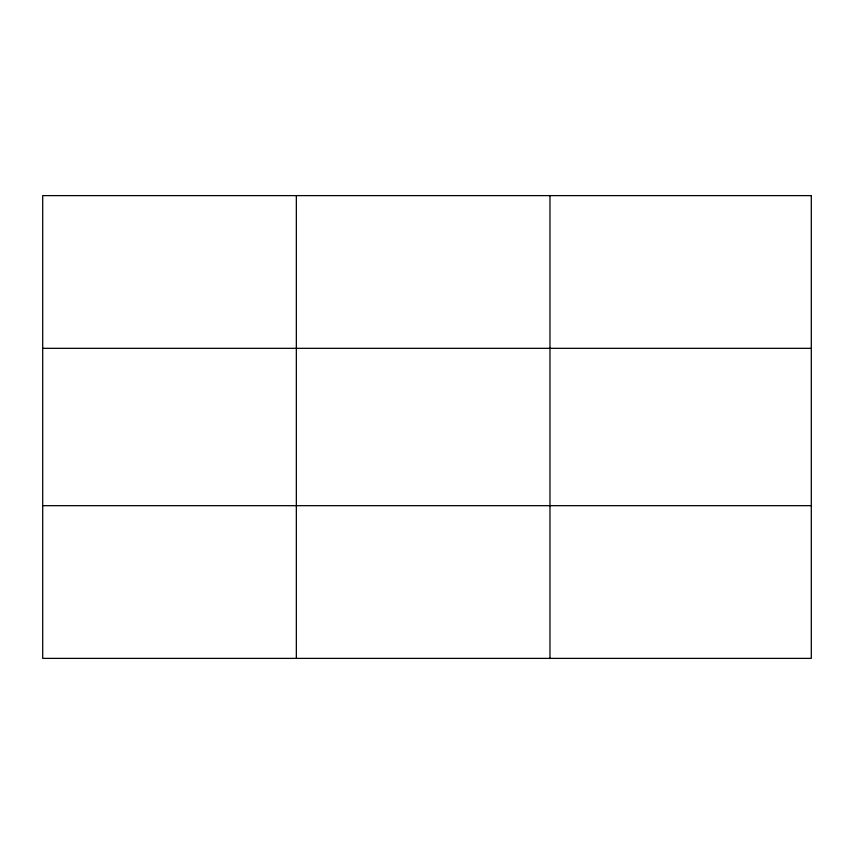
<?xml version="1.0" encoding="UTF-8"?>
<svg xmlns="http://www.w3.org/2000/svg" width="854" height="854" viewBox="0 0 854 854"><rect width="100%" height="100%" fill="white"/><g stroke="black" fill="none" stroke-linecap="round" stroke-linejoin="round"><path stroke-width="1.28" d="M296.338 195.619L296.338 658.381M549.976 195.619L549.976 658.381M42.7 348.325L811.3 348.325M42.7 505.675L811.3 505.675M811.3 195.619L811.3 658.381L42.7 658.381L42.7 195.619L811.3 195.619"/></g></svg>
